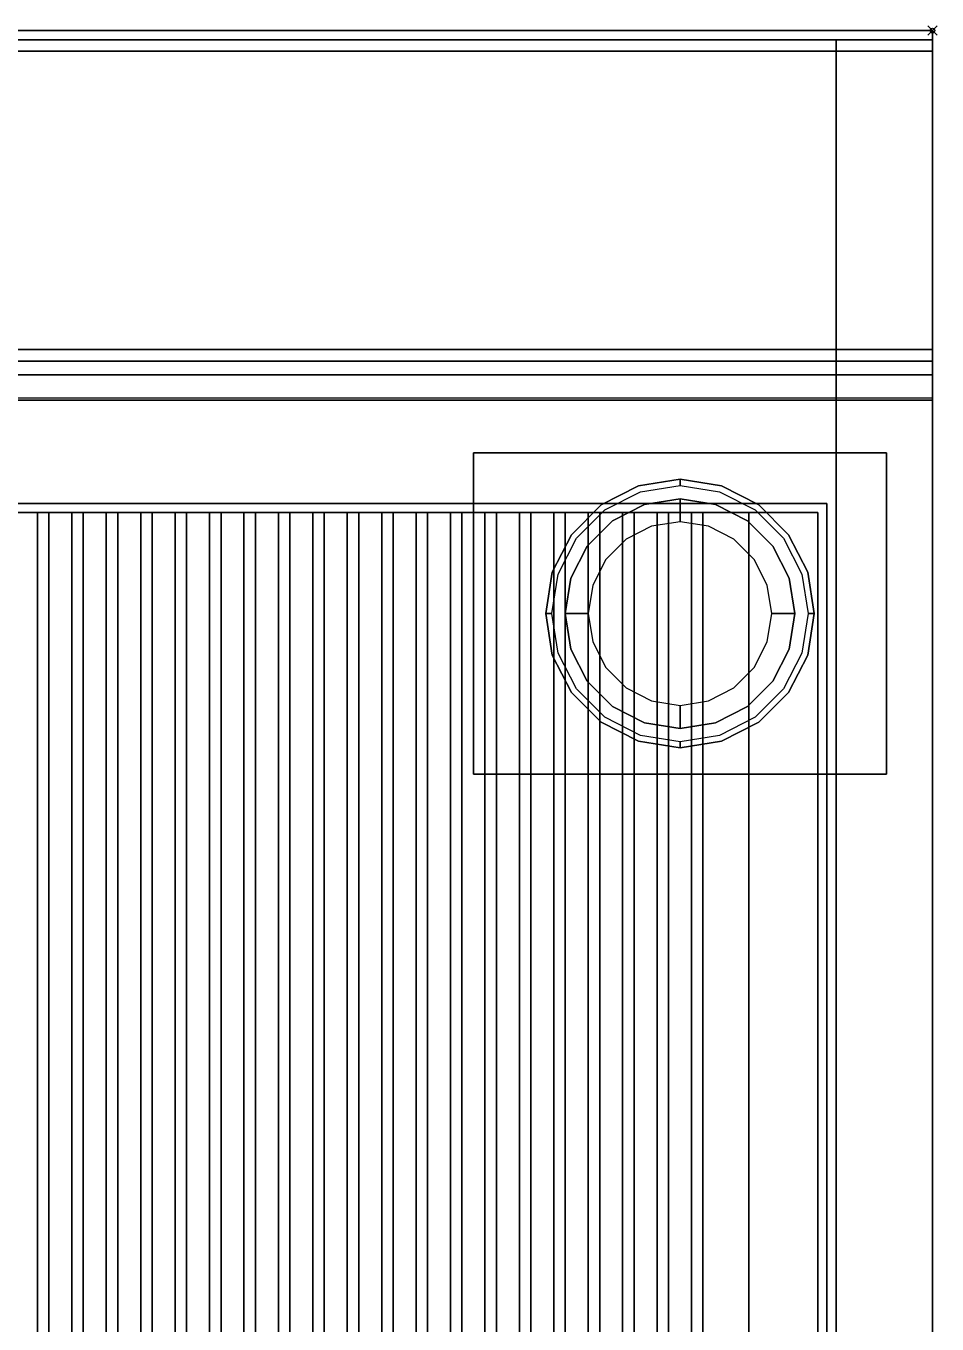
# Model space of a CAD drawing. Extents: x -1 to 801, y -1130 to 1.
# Drawn here: x 602.5 to 801, y -281.8 to 1 of the extents above; entities that cross this region are included whole.
import ezdxf

# ---------------------------------------------------------------- set-up
doc = ezdxf.new("R2010")
doc.units = 0
doc.header["$PDMODE"] = 35
doc.layers.get('0').update_dxf_attribs({"lineweight": 13})
for name, color, linetype in [('IQ_200_2D', 1, 'Continuous'), ('IQ_200_3D', 1, 'Continuous'), ('IQ_204_2D', 7, 'Continuous'), ('IQ_204_3D', 7, 'Continuous'), ('IQ_INS_3D', 3, 'Continuous')]:
    doc.layers.add(name, color=color, linetype=linetype)

# ---------------------------------------------------------------- blocks, each defined once
blk = doc.blocks.new('PQ-MC-LEG400')
at = {"layer": 'IQ_200_3D'}
for points in [[(-45, -35, 198), (-45, 35, 198), (45, 35, 198), (45, -35, 198)], [(-45, -35, 200), (45, -35, 200), (45, 35, 200), (-45, 35, 200)], [(-45, 35, 198), (-45, 35, 200), (45, 35, 200), (45, 35, 198)], [(-45, -35, 198), (-45, -35, 200), (-45, 35, 200), (-45, 35, 198)], [(45, -35, 198), (45, 35, 198), (45, 35, 200), (45, -35, 200)], [(-45, -35, 198), (45, -35, 198), (45, -35, 200), (-45, -35, 200)]]:
    blk.add_3dface(points, dxfattribs=at)
for points, invisible_edges in [([(-9.04, 27.82, 198), (-9.04, 27.82, 105), (0, 29.25, 105), (0, 29.25, 198)], 1), ([(-9.04, 27.82, 105), (-8.62, 26.54, 100), (0, 27.91, 100), (0, 29.25, 105)], 1), ([(0, 29.25, 198), (0, 29.25, 105), (9.04, 27.82, 105), (9.04, 27.82, 198)], 4), ([(0, 29.25, 105), (0, 27.91, 100), (8.62, 26.54, 100), (9.04, 27.82, 105)], 4), ([(-17.19, 23.66, 198), (-17.19, 23.66, 105), (-9.04, 27.82, 105), (-9.04, 27.82, 198)], 5), ([(-17.19, 23.66, 105), (-16.41, 22.58, 100), (-8.62, 26.54, 100), (-9.04, 27.82, 105)], 5), ([(9.04, 27.82, 105), (8.62, 26.54, 100), (16.41, 22.58, 100), (17.19, 23.66, 105)], 5), ([(9.04, 27.82, 198), (9.04, 27.82, 105), (17.19, 23.66, 105), (17.19, 23.66, 198)], 5), ([(-23.66, 17.19, 198), (-23.66, 17.19, 105), (-17.19, 23.66, 105), (-17.19, 23.66, 198)], 5), ([(-23.66, 17.19, 105), (-22.58, 16.41, 100), (-16.41, 22.58, 100), (-17.19, 23.66, 105)], 5), ([(-7.73, 23.78, 100), (-7.73, 23.78, 5), (-14.69, 20.23, 5), (-14.69, 20.23, 100)], 5), ([(-7.73, 23.78, 5), (-7.27, 22.38, 1.46), (-13.83, 19.04, 1.46), (-14.69, 20.23, 5)], 7), ([(0, 25, 100), (0, 25, 5), (-7.73, 23.78, 5), (-7.73, 23.78, 100)], 4), ([(0, 25, 5), (0, 23.54, 1.46), (-7.27, 22.38, 1.46), (-7.73, 23.78, 5)], 6), ([(0, 23.54, 1.46), (0, 20), (-6.18, 19.02), (-7.27, 22.38, 1.46)], 12), ([(7.73, 23.78, 100), (7.73, 23.78, 5), (0, 25, 5), (0, 25, 100)], 1), ([(7.73, 23.78, 5), (7.27, 22.38, 1.46), (0, 23.54, 1.46), (0, 25, 5)], 3), ([(7.27, 22.38, 1.46), (6.18, 19.02), (0, 20), (0, 23.54, 1.46)], 9), ([(14.69, 20.23, 5), (13.83, 19.04, 1.46), (7.27, 22.38, 1.46), (7.73, 23.78, 5)], 7), ([(14.69, 20.23, 100), (14.69, 20.23, 5), (7.73, 23.78, 5), (7.73, 23.78, 100)], 5), ([(17.19, 23.66, 105), (16.41, 22.58, 100), (22.58, 16.41, 100), (23.66, 17.19, 105)], 5), ([(17.19, 23.66, 198), (17.19, 23.66, 105), (23.66, 17.19, 105), (23.66, 17.19, 198)], 5), ([(-14.69, 20.23, 100), (-14.69, 20.23, 5), (-20.23, 14.69, 5), (-20.23, 14.69, 100)], 5), ([(-14.69, 20.23, 5), (-13.83, 19.04, 1.46), (-19.04, 13.83, 1.46), (-20.23, 14.69, 5)], 7), ([(-7.27, 22.38, 1.46), (-6.18, 19.02), (-11.76, 16.18), (-13.83, 19.04, 1.46)], 13), ([(13.83, 19.04, 1.46), (11.76, 16.18), (6.18, 19.02), (7.27, 22.38, 1.46)], 13), ([(20.23, 14.69, 5), (19.04, 13.83, 1.46), (13.83, 19.04, 1.46), (14.69, 20.23, 5)], 7), ([(20.23, 14.69, 100), (20.23, 14.69, 5), (14.69, 20.23, 5), (14.69, 20.23, 100)], 5), ([(-27.82, 9.04, 198), (-27.82, 9.04, 105), (-23.66, 17.19, 105), (-23.66, 17.19, 198)], 5), ([(-27.82, 9.04, 105), (-26.54, 8.62, 100), (-22.58, 16.41, 100), (-23.66, 17.19, 105)], 5), ([(-13.83, 19.04, 1.46), (-11.76, 16.18), (-16.18, 11.76), (-19.04, 13.83, 1.46)], 13), ([(19.04, 13.83, 1.46), (16.18, 11.76), (11.76, 16.18), (13.83, 19.04, 1.46)], 13), ([(23.66, 17.19, 105), (22.58, 16.41, 100), (26.54, 8.62, 100), (27.82, 9.04, 105)], 5), ([(23.66, 17.19, 198), (23.66, 17.19, 105), (27.82, 9.04, 105), (27.82, 9.04, 198)], 5), ([(-20.23, 14.69, 100), (-20.23, 14.69, 5), (-23.78, 7.73, 5), (-23.78, 7.73, 100)], 5), ([(-20.23, 14.69, 5), (-19.04, 13.83, 1.46), (-22.38, 7.27, 1.46), (-23.78, 7.73, 5)], 7), ([(23.78, 7.73, 5), (22.38, 7.27, 1.46), (19.04, 13.83, 1.46), (20.23, 14.69, 5)], 7), ([(23.78, 7.73, 100), (23.78, 7.73, 5), (20.23, 14.69, 5), (20.23, 14.69, 100)], 5), ([(-19.04, 13.83, 1.46), (-16.18, 11.76), (-19.02, 6.18), (-22.38, 7.27, 1.46)], 13), ([(22.38, 7.27, 1.46), (19.02, 6.18), (16.18, 11.76), (19.04, 13.83, 1.46)], 13), ([(-29.25, 0, 198), (-29.25, 0, 105), (-27.82, 9.04, 105), (-27.82, 9.04, 198)], 4), ([(-29.25, 0, 105), (-27.91, 0, 100), (-26.54, 8.62, 100), (-27.82, 9.04, 105)], 4), ([(27.82, 9.04, 105), (26.54, 8.62, 100), (27.91, 0, 100), (29.25, 0, 105)], 1), ([(27.82, 9.04, 198), (27.82, 9.04, 105), (29.25, 0, 105), (29.25, 0, 198)], 1), ([(-23.78, 7.73, 100), (-23.78, 7.73, 5), (-25, 0, 5), (-25, 0, 100)], 1), ([(-23.78, 7.73, 5), (-22.38, 7.27, 1.46), (-23.54, 0, 1.46), (-25, 0, 5)], 3), ([(-22.38, 7.27, 1.46), (-19.02, 6.18), (-20, 0), (-23.54, 0, 1.46)], 9), ([(23.54, 0, 1.46), (20, 0), (19.02, 6.18), (22.38, 7.27, 1.46)], 12), ([(25, 0, 5), (23.54, 0, 1.46), (22.38, 7.27, 1.46), (23.78, 7.73, 5)], 6), ([(25, 0, 100), (25, 0, 5), (23.78, 7.73, 5), (23.78, 7.73, 100)], 4), ([(-27.82, -9.04, 198), (-27.82, -9.04, 105), (-29.25, 0, 105), (-29.25, 0, 198)], 1), ([(-27.82, -9.04, 105), (-26.54, -8.62, 100), (-27.91, 0, 100), (-29.25, 0, 105)], 1), ([(-25, 0, 100), (-25, 0, 5), (-23.78, -7.73, 5), (-23.78, -7.73, 100)], 4), ([(-25, 0, 5), (-23.54, 0, 1.46), (-22.38, -7.27, 1.46), (-23.78, -7.73, 5)], 6), ([(-23.54, 0, 1.46), (-20, 0), (-19.02, -6.18), (-22.38, -7.27, 1.46)], 12), ([(22.38, -7.27, 1.46), (19.02, -6.18), (20, 0), (23.54, 0, 1.46)], 9), ([(23.78, -7.73, 5), (22.38, -7.27, 1.46), (23.54, 0, 1.46), (25, 0, 5)], 3), ([(23.78, -7.73, 100), (23.78, -7.73, 5), (25, 0, 5), (25, 0, 100)], 1), ([(29.25, 0, 105), (27.91, 0, 100), (26.54, -8.62, 100), (27.82, -9.04, 105)], 4), ([(29.25, 0, 198), (29.25, 0, 105), (27.82, -9.04, 105), (27.82, -9.04, 198)], 4), ([(-23.78, -7.73, 5), (-22.38, -7.27, 1.46), (-19.04, -13.83, 1.46), (-20.23, -14.69, 5)], 7), ([(-23.78, -7.73, 100), (-23.78, -7.73, 5), (-20.23, -14.69, 5), (-20.23, -14.69, 100)], 5), ([(-22.38, -7.27, 1.46), (-19.02, -6.18), (-16.18, -11.76), (-19.04, -13.83, 1.46)], 13), ([(19.04, -13.83, 1.46), (16.18, -11.76), (19.02, -6.18), (22.38, -7.27, 1.46)], 13), ([(20.23, -14.69, 5), (19.04, -13.83, 1.46), (22.38, -7.27, 1.46), (23.78, -7.73, 5)], 7), ([(20.23, -14.69, 100), (20.23, -14.69, 5), (23.78, -7.73, 5), (23.78, -7.73, 100)], 5), ([(-23.66, -17.19, 105), (-22.58, -16.41, 100), (-26.54, -8.62, 100), (-27.82, -9.04, 105)], 5), ([(-23.66, -17.19, 198), (-23.66, -17.19, 105), (-27.82, -9.04, 105), (-27.82, -9.04, 198)], 5), ([(27.82, -9.04, 105), (26.54, -8.62, 100), (22.58, -16.41, 100), (23.66, -17.19, 105)], 5), ([(27.82, -9.04, 198), (27.82, -9.04, 105), (23.66, -17.19, 105), (23.66, -17.19, 198)], 5), ([(-20.23, -14.69, 5), (-19.04, -13.83, 1.46), (-13.83, -19.04, 1.46), (-14.69, -20.23, 5)], 7), ([(-19.04, -13.83, 1.46), (-16.18, -11.76), (-11.76, -16.18), (-13.83, -19.04, 1.46)], 13), ([(13.83, -19.04, 1.46), (11.76, -16.18), (16.18, -11.76), (19.04, -13.83, 1.46)], 13), ([(14.69, -20.23, 5), (13.83, -19.04, 1.46), (19.04, -13.83, 1.46), (20.23, -14.69, 5)], 7), ([(-17.19, -23.66, 105), (-16.41, -22.58, 100), (-22.58, -16.41, 100), (-23.66, -17.19, 105)], 5), ([(-20.23, -14.69, 100), (-20.23, -14.69, 5), (-14.69, -20.23, 5), (-14.69, -20.23, 100)], 5), ([(-13.83, -19.04, 1.46), (-11.76, -16.18), (-6.18, -19.02), (-7.27, -22.38, 1.46)], 13), ([(7.27, -22.38, 1.46), (6.18, -19.02), (11.76, -16.18), (13.83, -19.04, 1.46)], 13), ([(14.69, -20.23, 100), (14.69, -20.23, 5), (20.23, -14.69, 5), (20.23, -14.69, 100)], 5), ([(23.66, -17.19, 105), (22.58, -16.41, 100), (16.41, -22.58, 100), (17.19, -23.66, 105)], 5), ([(-17.19, -23.66, 198), (-17.19, -23.66, 105), (-23.66, -17.19, 105), (-23.66, -17.19, 198)], 5), ([(-14.69, -20.23, 5), (-13.83, -19.04, 1.46), (-7.27, -22.38, 1.46), (-7.73, -23.78, 5)], 7), ([(-7.27, -22.38, 1.46), (-6.18, -19.02), (0, -20), (0, -23.54, 1.46)], 9), ([(0, -23.54, 1.46), (0, -20), (6.18, -19.02), (7.27, -22.38, 1.46)], 12), ([(7.73, -23.78, 5), (7.27, -22.38, 1.46), (13.83, -19.04, 1.46), (14.69, -20.23, 5)], 7), ([(23.66, -17.19, 198), (23.66, -17.19, 105), (17.19, -23.66, 105), (17.19, -23.66, 198)], 5), ([(-9.04, -27.82, 105), (-8.62, -26.54, 100), (-16.41, -22.58, 100), (-17.19, -23.66, 105)], 5), ([(-14.69, -20.23, 100), (-14.69, -20.23, 5), (-7.73, -23.78, 5), (-7.73, -23.78, 100)], 5), ([(-7.73, -23.78, 5), (-7.27, -22.38, 1.46), (0, -23.54, 1.46), (0, -25, 5)], 3), ([(0, -25, 5), (0, -23.54, 1.46), (7.27, -22.38, 1.46), (7.73, -23.78, 5)], 6), ([(7.73, -23.78, 100), (7.73, -23.78, 5), (14.69, -20.23, 5), (14.69, -20.23, 100)], 5), ([(17.19, -23.66, 105), (16.41, -22.58, 100), (8.62, -26.54, 100), (9.04, -27.82, 105)], 5), ([(-9.04, -27.82, 198), (-9.04, -27.82, 105), (-17.19, -23.66, 105), (-17.19, -23.66, 198)], 5), ([(-7.73, -23.78, 100), (-7.73, -23.78, 5), (0, -25, 5), (0, -25, 100)], 1), ([(0, -25, 100), (0, -25, 5), (7.73, -23.78, 5), (7.73, -23.78, 100)], 4), ([(17.19, -23.66, 198), (17.19, -23.66, 105), (9.04, -27.82, 105), (9.04, -27.82, 198)], 5), ([(0, -29.25, 105), (0, -27.91, 100), (-8.62, -26.54, 100), (-9.04, -27.82, 105)], 4), ([(0, -29.25, 198), (0, -29.25, 105), (-9.04, -27.82, 105), (-9.04, -27.82, 198)], 4), ([(9.04, -27.82, 105), (8.62, -26.54, 100), (0, -27.91, 100), (0, -29.25, 105)], 1), ([(9.04, -27.82, 198), (9.04, -27.82, 105), (0, -29.25, 105), (0, -29.25, 198)], 1)]:
    blk.add_3dface(points, dxfattribs=dict(at, invisible_edges=invisible_edges))

msp = doc.modelspace()

# ---------------------------------------------------------------- linework, layer by layer
at = {"layer": 'IQ_200_2D'}
for p, q in [((0, 0), (800, 0)), ((800, 0), (800, -855))]:
    msp.add_line(p, q, dxfattribs=at)
at = {"layer": 'IQ_200_3D'}
for points, invisible_edges in [([(0, -0.34, 912.22), (0, 0, 910.5), (800, 0, 910.5), (800, -0.34, 912.22)], 8), ([(0, 0, 902.7), (0, -0.13, 901.81), (800, -0.13, 901.81), (800, 0, 902.7)], 2), ([(0, -0.13, 901.81), (0, -0.54, 901.01), (800, -0.54, 901.01), (800, -0.13, 901.81)], 10), ([(0, -1.32, 913.68), (0, -0.34, 912.22), (800, -0.34, 912.22), (800, -1.32, 913.68)], 10), ([(0, -0.54, 901.01), (0, -1.19, 900.39), (800, -1.19, 900.39), (800, -0.54, 901.01)], 10), ([(0, -1.19, 900.39), (0, -2, 900), (800, -2, 900), (800, -1.19, 900.39)], 8), ([(0, -2.78, 914.66), (0, -1.32, 913.68), (800, -1.32, 913.68), (800, -2.78, 914.66)], 10), ([(0, -4.5, 915), (0, -2.78, 914.66), (800, -2.78, 914.66), (800, -4.5, 915)], 2), ([(779, -72, 499), (779, -2, 499), (779, -2, 650), (779, -855, 650)], 8), ([(800, -72, 499), (800, -2, 499), (800, -2, 650), (800, -855, 650)], 8), ([(0, -71.6, 914.58), (0, -69.5, 915), (800, -69.5, 915), (800, -71.6, 914.58)], 8), ([(0, -73.39, 913.39), (0, -71.6, 914.58), (800, -71.6, 914.58), (800, -73.39, 913.39)], 10), ([(0, -74.58, 911.6), (0, -73.39, 913.39), (800, -73.39, 913.39), (800, -74.58, 911.6)], 10), ([(779, -855, 650), (779, -855, 200), (779, -72, 200), (779, -72, 499)], 8), ([(800, -855, 650), (800, -855, 200), (800, -72, 200), (800, -72, 499)], 8), ([(0, -75, 909.5), (0, -74.58, 911.6), (800, -74.58, 911.6), (800, -75, 909.5)], 2), ([(0, -75.45, 903.59), (0, -75, 905.7), (800, -75, 905.7), (800, -75.45, 903.59)], 8), ([(0, -76.64, 901.78), (0, -75.45, 903.59), (800, -75.45, 903.59), (800, -76.64, 901.78)], 10), ([(0, -78.4, 900.53), (0, -76.64, 901.78), (800, -76.64, 901.78), (800, -78.4, 900.53)], 10), ([(0, -80.5, 900), (0, -78.4, 900.53), (800, -78.4, 900.53), (800, -80.5, 900)], 2), ([(40, -105, 900), (0, -80.5, 900), (800, -80.5, 900), (760, -105, 900)], 5), ([(800, -80.5, 900), (760, -105, 900), (760, -805, 900), (800, -855, 900)], 5), ([(777, -103, 1050), (775, -105, 1050), (25, -105, 1050), (23, -103, 1050)], 5), ([(775, -755, 1050), (777, -755, 1050), (777, -103, 1050), (775, -105, 1050)], 4), ([(777, -103, 1050), (777, -103, 900), (777, -755, 900), (777, -755, 1050)], 4), ([(775, -105, 1050), (775, -105, 900), (775, -755, 900), (775, -755, 1050)], 4)]:
    msp.add_3dface(points, dxfattribs=dict(at, invisible_edges=invisible_edges))
for points in [[(0, 0, 910.5), (0, 0, 902.7), (800, 0, 902.7), (800, 0, 910.5)], [(0, -855, 650), (0, -2, 650), (800, -2, 650), (800, -855, 650)], [(0, -2, 650), (0, -2, 900), (800, -2, 900), (800, -2, 650)], [(21, -2, 605), (779, -2, 605), (779, -2, 499), (21, -2, 499)], [(779, -2, 499), (21, -2, 499), (21, -72, 499), (779, -72, 499)], [(21, -2, 605), (779, -2, 605), (779, -2, 650), (21, -2, 650)], [(779, -855, 650), (21, -855, 650), (21, -2, 650), (779, -2, 650)], [(779, -855, 650), (21, -855, 650), (21, -2, 650), (779, -2, 650)], [(779, -72, 499), (800, -72, 499), (800, -2, 499), (779, -2, 499)], [(800, -2, 499), (779, -2, 499), (779, -2, 650), (800, -2, 650)], [(800, -855, 650), (800, -2, 650), (800, -2, 900), (800, -855, 900)], [(0, -69.5, 915), (0, -4.5, 915), (800, -4.5, 915), (800, -69.5, 915)], [(21, -72, 499), (779, -72, 499), (779, -72, 445), (21, -72, 445)], [(21, -72, 200), (779, -72, 200), (779, -72, 445), (21, -72, 445)], [(21, -855, 200), (779, -855, 200), (779, -72, 200), (21, -72, 200)], [(779, -72, 200), (800, -72, 200), (800, -72, 499), (779, -72, 499)], [(779, -855, 200), (800, -855, 200), (800, -72, 200), (779, -72, 200)], [(0, -75, 905.7), (0, -75, 909.5), (800, -75, 909.5), (800, -75, 905.7)], [(777, -103, 900), (23, -103, 900), (23, -103, 1050), (777, -103, 1050)], [(775, -105, 900), (25, -105, 900), (25, -105, 1050), (775, -105, 1050)]]:
    msp.add_3dface(points, dxfattribs=at)
at = {"layer": 'IQ_204_2D'}
for p, q in [((0, -80), (800, -80)), ((605, -805), (605, -105)), ((615, -105), (615, -805)), ((620, -805), (620, -105)), ((630, -105), (630, -805)), ((635, -805), (635, -105)), ((645, -105), (645, -805)), ((650, -805), (650, -105)), ((660, -105), (660, -805)), ((665, -805), (665, -105)), ((675, -105), (675, -805)), ((680, -805), (680, -105)), ((690, -105), (690, -805)), ((695, -805), (695, -105)), ((705, -105), (705, -805)), ((710, -805), (710, -105)), ((720, -105), (720, -805)), ((725, -805), (725, -105)), ((735, -105), (735, -805)), ((740, -805), (740, -105)), ((750, -105), (750, -805))]:
    msp.add_line(p, q, dxfattribs=at)
msp.add_lwpolyline([(40, -105), (760, -105), (760, -805), (40, -805)], close=True, dxfattribs=at)
at = {"layer": 'IQ_204_3D'}
for points in [[(760, -105, 900), (760, -805, 900), (40, -805, 900), (40, -105, 900)], [(760, -105, 890), (760, -805, 890), (40, -805, 890), (40, -105, 890)], [(40, -105, 900), (40, -105, 890), (760, -105, 890), (760, -105, 900)], [(605, -805, 900), (605, -105, 900), (615, -105, 900), (615, -805, 900)], [(605, -805, 900), (607.5, -805, 910), (607.5, -105, 910), (605, -105, 900)], [(605, -105, 900), (607.5, -105, 910), (612.5, -105, 910), (615, -105, 900)], [(607.5, -805, 910), (612.5, -805, 910), (612.5, -105, 910), (607.5, -105, 910)], [(615, -805, 900), (615, -105, 900), (612.5, -105, 910), (612.5, -805, 910)], [(620, -805, 900), (620, -105, 900), (630, -105, 900), (630, -805, 900)], [(620, -805, 900), (622.5, -805, 910), (622.5, -105, 910), (620, -105, 900)], [(620, -105, 900), (622.5, -105, 910), (627.5, -105, 910), (630, -105, 900)], [(622.5, -805, 910), (627.5, -805, 910), (627.5, -105, 910), (622.5, -105, 910)], [(630, -805, 900), (630, -105, 900), (627.5, -105, 910), (627.5, -805, 910)], [(635, -805, 900), (635, -105, 900), (645, -105, 900), (645, -805, 900)], [(635, -805, 900), (637.5, -805, 910), (637.5, -105, 910), (635, -105, 900)], [(635, -105, 900), (637.5, -105, 910), (642.5, -105, 910), (645, -105, 900)], [(637.5, -805, 910), (642.5, -805, 910), (642.5, -105, 910), (637.5, -105, 910)], [(645, -805, 900), (645, -105, 900), (642.5, -105, 910), (642.5, -805, 910)], [(650, -805, 900), (650, -105, 900), (660, -105, 900), (660, -805, 900)], [(650, -805, 900), (652.5, -805, 910), (652.5, -105, 910), (650, -105, 900)], [(650, -105, 900), (652.5, -105, 910), (657.5, -105, 910), (660, -105, 900)], [(652.5, -805, 910), (657.5, -805, 910), (657.5, -105, 910), (652.5, -105, 910)], [(660, -805, 900), (660, -105, 900), (657.5, -105, 910), (657.5, -805, 910)], [(665, -805, 900), (665, -105, 900), (675, -105, 900), (675, -805, 900)], [(665, -805, 900), (667.5, -805, 910), (667.5, -105, 910), (665, -105, 900)], [(665, -105, 900), (667.5, -105, 910), (672.5, -105, 910), (675, -105, 900)], [(667.5, -805, 910), (672.5, -805, 910), (672.5, -105, 910), (667.5, -105, 910)], [(675, -805, 900), (675, -105, 900), (672.5, -105, 910), (672.5, -805, 910)], [(680, -805, 900), (680, -105, 900), (690, -105, 900), (690, -805, 900)], [(680, -805, 900), (682.5, -805, 910), (682.5, -105, 910), (680, -105, 900)], [(680, -105, 900), (682.5, -105, 910), (687.5, -105, 910), (690, -105, 900)], [(682.5, -805, 910), (687.5, -805, 910), (687.5, -105, 910), (682.5, -105, 910)], [(690, -805, 900), (690, -105, 900), (687.5, -105, 910), (687.5, -805, 910)], [(695, -805, 900), (695, -105, 900), (705, -105, 900), (705, -805, 900)], [(695, -805, 900), (697.5, -805, 910), (697.5, -105, 910), (695, -105, 900)], [(695, -105, 900), (697.5, -105, 910), (702.5, -105, 910), (705, -105, 900)], [(697.5, -805, 910), (702.5, -805, 910), (702.5, -105, 910), (697.5, -105, 910)], [(705, -805, 900), (705, -105, 900), (702.5, -105, 910), (702.5, -805, 910)], [(710, -805, 900), (710, -105, 900), (720, -105, 900), (720, -805, 900)], [(710, -805, 900), (712.5, -805, 910), (712.5, -105, 910), (710, -105, 900)], [(710, -105, 900), (712.5, -105, 910), (717.5, -105, 910), (720, -105, 900)], [(712.5, -805, 910), (717.5, -805, 910), (717.5, -105, 910), (712.5, -105, 910)], [(720, -805, 900), (720, -105, 900), (717.5, -105, 910), (717.5, -805, 910)], [(725, -805, 900), (725, -105, 900), (735, -105, 900), (735, -805, 900)], [(725, -805, 900), (727.5, -805, 910), (727.5, -105, 910), (725, -105, 900)], [(725, -105, 900), (727.5, -105, 910), (732.5, -105, 910), (735, -105, 900)], [(727.5, -805, 910), (732.5, -805, 910), (732.5, -105, 910), (727.5, -105, 910)], [(735, -805, 900), (735, -105, 900), (732.5, -105, 910), (732.5, -805, 910)], [(740, -805, 900), (740, -105, 900), (750, -105, 900), (750, -805, 900)], [(740, -805, 900), (742.5, -805, 910), (742.5, -105, 910), (740, -105, 900)], [(740, -105, 900), (742.5, -105, 910), (747.5, -105, 910), (750, -105, 900)], [(742.5, -805, 910), (747.5, -805, 910), (747.5, -105, 910), (742.5, -105, 910)], [(750, -805, 900), (750, -105, 900), (747.5, -105, 910), (747.5, -805, 910)], [(760, -805, 890), (760, -805, 900), (760, -105, 900), (760, -105, 890)]]:
    msp.add_3dface(points, dxfattribs=at)
at = {"layer": 'IQ_INS_3D'}
msp.add_point((800, 0), dxfattribs=at)

# ---------------------------------------------------------------- block references
msp.add_blockref('PQ-MC-LEG400', (745, -127))

doc.saveas('drawing.dxf')
